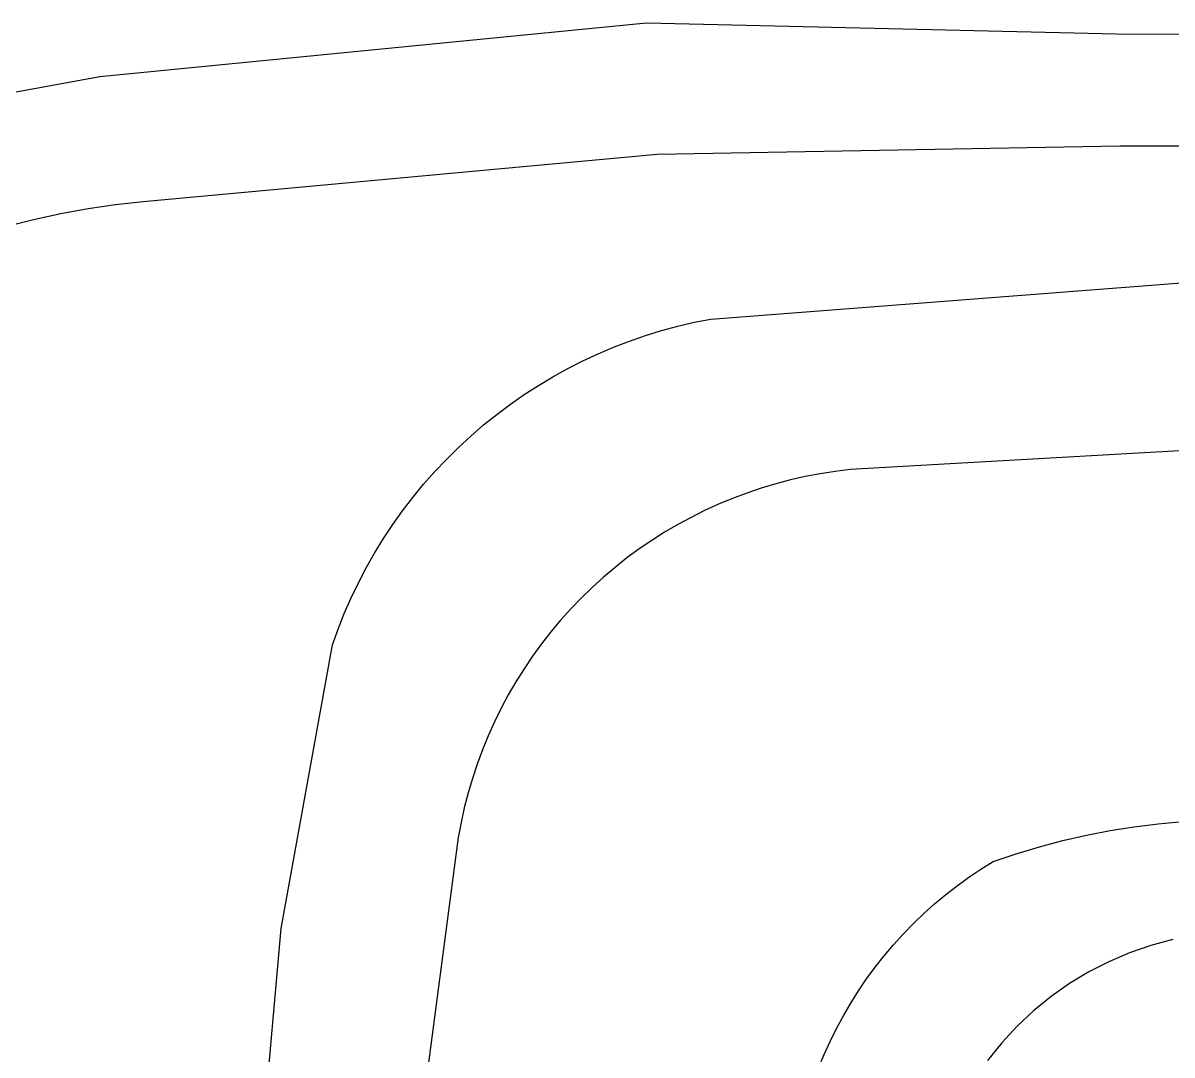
# Model space of a CAD drawing. Header units: millimetres. Extents: x 617751 to 636088, y 68402 to 77988.
# Drawn here: x 626879.68 to 626922.8, y 73586.13 to 73624.88 of the extents above; entities that cross this region are included whole.
import ezdxf

# ---------------------------------------------------------------- set-up
doc = ezdxf.new("R2010")
doc.units = ezdxf.units.MM
doc.header["$LTSCALE"] = 3
doc.header["$MEASUREMENT"] = 0
doc.layers.add('ALINHAMENTO PREDIAL', color=120, linetype='Continuous')

msp = doc.modelspace()

# ---------------------------------------------------------------- linework, layer by layer
at = {"layer": 'ALINHAMENTO PREDIAL'}
for points in [[(626875.174, 73621.515), (626882.566, 73622.873), (626903.084, 73624.877), (626920.719, 73624.471), (626959.174, 73624.331)], [(626875.174, 73621.515), (626882.566, 73622.873), (626903.084, 73624.877), (626920.719, 73624.471), (626959.174, 73624.331)], [(626875.174, 73621.515), (626882.566, 73622.873), (626903.084, 73624.877), (626920.719, 73624.471), (626959.174, 73624.331)], [(626875.174, 73621.515), (626882.566, 73622.873), (626903.084, 73624.877), (626920.719, 73624.471), (626959.174, 73624.331)], [(626875.174, 73621.515), (626882.566, 73622.873), (626903.084, 73624.877), (626920.719, 73624.471), (626959.174, 73624.331)], [(626875.174, 73621.515), (626882.566, 73622.873), (626903.084, 73624.877), (626920.719, 73624.471), (626959.174, 73624.331)], [(626875.174, 73621.515), (626882.566, 73622.873), (626903.084, 73624.877), (626920.719, 73624.471), (626959.174, 73624.331)], [(626875.174, 73621.515), (626882.566, 73622.873), (626903.084, 73624.877), (626920.719, 73624.471), (626959.174, 73624.331)], [(626955.629, 73620.25), (626920.844, 73620.25), (626903.483, 73619.94), (626884.195, 73618.159), (626883.158, 73618.044), (626882.126, 73617.894), (626881.099, 73617.71), (626880.08, 73617.49), (626879.068, 73617.235)], [(626955.629, 73620.25), (626920.844, 73620.25), (626903.483, 73619.94), (626884.195, 73618.159), (626883.158, 73618.044), (626882.126, 73617.894), (626881.099, 73617.71), (626880.08, 73617.49), (626879.068, 73617.235)], [(626955.629, 73620.25), (626920.844, 73620.25), (626903.483, 73619.94), (626884.195, 73618.159), (626883.158, 73618.044), (626882.126, 73617.894), (626881.099, 73617.71), (626880.08, 73617.49), (626879.068, 73617.235)], [(626955.629, 73620.25), (626920.844, 73620.25), (626903.483, 73619.94), (626884.195, 73618.159), (626883.158, 73618.044), (626882.126, 73617.894), (626881.099, 73617.71), (626880.08, 73617.49), (626879.068, 73617.235)], [(626955.629, 73620.25), (626920.844, 73620.25), (626903.483, 73619.94), (626884.195, 73618.159), (626883.158, 73618.044), (626882.126, 73617.894), (626881.099, 73617.71), (626880.08, 73617.49), (626879.068, 73617.235)], [(626955.629, 73620.25), (626920.844, 73620.25), (626903.483, 73619.94), (626884.195, 73618.159), (626883.158, 73618.044), (626882.126, 73617.894), (626881.099, 73617.71), (626880.08, 73617.49), (626879.068, 73617.235)], [(626955.629, 73620.25), (626920.844, 73620.25), (626903.483, 73619.94), (626884.195, 73618.159), (626883.158, 73618.044), (626882.126, 73617.894), (626881.099, 73617.71), (626880.08, 73617.49), (626879.068, 73617.235)], [(626955.629, 73620.25), (626920.844, 73620.25), (626903.483, 73619.94), (626884.195, 73618.159), (626883.158, 73618.044), (626882.126, 73617.894), (626881.099, 73617.71), (626880.08, 73617.49), (626879.068, 73617.235)], [(626887.026, 73564.438), (626889.366, 73590.875), (626891.291, 73601.523), (626891.506, 73602.12), (626891.74, 73602.709), (626891.995, 73603.29), (626892.27, 73603.862), (626892.564, 73604.424), (626892.877, 73604.976), (626893.209, 73605.517), (626893.559, 73606.046), (626893.927, 73606.562), (626894.313, 73607.066), (626894.716, 73607.556), (626895.135, 73608.032), (626895.571, 73608.493), (626896.022, 73608.939), (626896.488, 73609.369), (626896.968, 73609.783), (626897.463, 73610.181), (626897.971, 73610.561), (626898.492, 73610.923), (626899.024, 73611.268), (626899.569, 73611.593), (626900.124, 73611.9), (626900.689, 73612.188), (626901.264, 73612.456), (626901.848, 73612.705), (626902.44, 73612.933), (626903.039, 73613.14), (626903.645, 73613.327), (626904.257, 73613.493), (626904.875, 73613.638), (626905.497, 73613.762), (626938.891, 73616.331)], [(626887.026, 73564.438), (626889.366, 73590.875), (626891.291, 73601.523), (626891.506, 73602.12), (626891.74, 73602.709), (626891.995, 73603.29), (626892.27, 73603.862), (626892.564, 73604.424), (626892.877, 73604.976), (626893.209, 73605.517), (626893.559, 73606.046), (626893.927, 73606.562), (626894.313, 73607.066), (626894.716, 73607.556), (626895.135, 73608.032), (626895.571, 73608.493), (626896.022, 73608.939), (626896.488, 73609.369), (626896.968, 73609.783), (626897.463, 73610.181), (626897.971, 73610.561), (626898.492, 73610.923), (626899.024, 73611.268), (626899.569, 73611.593), (626900.124, 73611.9), (626900.689, 73612.188), (626901.264, 73612.456), (626901.848, 73612.705), (626902.44, 73612.933), (626903.039, 73613.14), (626903.645, 73613.327), (626904.257, 73613.493), (626904.875, 73613.638), (626905.497, 73613.762), (626938.891, 73616.331)], [(626887.026, 73564.438), (626889.366, 73590.875), (626891.291, 73601.523), (626891.506, 73602.12), (626891.74, 73602.709), (626891.995, 73603.29), (626892.27, 73603.862), (626892.564, 73604.424), (626892.877, 73604.976), (626893.209, 73605.517), (626893.559, 73606.046), (626893.927, 73606.562), (626894.313, 73607.066), (626894.716, 73607.556), (626895.135, 73608.032), (626895.571, 73608.493), (626896.022, 73608.939), (626896.488, 73609.369), (626896.968, 73609.783), (626897.463, 73610.181), (626897.971, 73610.561), (626898.492, 73610.923), (626899.024, 73611.268), (626899.569, 73611.593), (626900.124, 73611.9), (626900.689, 73612.188), (626901.264, 73612.456), (626901.848, 73612.705), (626902.44, 73612.933), (626903.039, 73613.14), (626903.645, 73613.327), (626904.257, 73613.493), (626904.875, 73613.638), (626905.497, 73613.762), (626938.891, 73616.331)], [(626887.026, 73564.438), (626889.366, 73590.875), (626891.291, 73601.523), (626891.506, 73602.12), (626891.74, 73602.709), (626891.995, 73603.29), (626892.27, 73603.862), (626892.564, 73604.424), (626892.877, 73604.976), (626893.209, 73605.517), (626893.559, 73606.046), (626893.927, 73606.562), (626894.313, 73607.066), (626894.716, 73607.556), (626895.135, 73608.032), (626895.571, 73608.493), (626896.022, 73608.939), (626896.488, 73609.369), (626896.968, 73609.783), (626897.463, 73610.181), (626897.971, 73610.561), (626898.492, 73610.923), (626899.024, 73611.268), (626899.569, 73611.593), (626900.124, 73611.9), (626900.689, 73612.188), (626901.264, 73612.456), (626901.848, 73612.705), (626902.44, 73612.933), (626903.039, 73613.14), (626903.645, 73613.327), (626904.257, 73613.493), (626904.875, 73613.638), (626905.497, 73613.762), (626938.891, 73616.331)], [(626887.026, 73564.438), (626889.366, 73590.875), (626891.291, 73601.523), (626891.506, 73602.12), (626891.74, 73602.709), (626891.995, 73603.29), (626892.27, 73603.862), (626892.564, 73604.424), (626892.877, 73604.976), (626893.209, 73605.517), (626893.559, 73606.046), (626893.927, 73606.562), (626894.313, 73607.066), (626894.716, 73607.556), (626895.135, 73608.032), (626895.571, 73608.493), (626896.022, 73608.939), (626896.488, 73609.369), (626896.968, 73609.783), (626897.463, 73610.181), (626897.971, 73610.561), (626898.492, 73610.923), (626899.024, 73611.268), (626899.569, 73611.593), (626900.124, 73611.9), (626900.689, 73612.188), (626901.264, 73612.456), (626901.848, 73612.705), (626902.44, 73612.933), (626903.039, 73613.14), (626903.645, 73613.327), (626904.257, 73613.493), (626904.875, 73613.638), (626905.497, 73613.762), (626938.891, 73616.331)], [(626887.026, 73564.438), (626889.366, 73590.875), (626891.291, 73601.523), (626891.506, 73602.12), (626891.74, 73602.709), (626891.995, 73603.29), (626892.27, 73603.862), (626892.564, 73604.424), (626892.877, 73604.976), (626893.209, 73605.517), (626893.559, 73606.046), (626893.927, 73606.562), (626894.313, 73607.066), (626894.716, 73607.556), (626895.135, 73608.032), (626895.571, 73608.493), (626896.022, 73608.939), (626896.488, 73609.369), (626896.968, 73609.783), (626897.463, 73610.181), (626897.971, 73610.561), (626898.492, 73610.923), (626899.024, 73611.268), (626899.569, 73611.593), (626900.124, 73611.9), (626900.689, 73612.188), (626901.264, 73612.456), (626901.848, 73612.705), (626902.44, 73612.933), (626903.039, 73613.14), (626903.645, 73613.327), (626904.257, 73613.493), (626904.875, 73613.638), (626905.497, 73613.762), (626938.891, 73616.331)], [(626887.026, 73564.438), (626889.366, 73590.875), (626891.291, 73601.523), (626891.506, 73602.12), (626891.74, 73602.709), (626891.995, 73603.29), (626892.27, 73603.862), (626892.564, 73604.424), (626892.877, 73604.976), (626893.209, 73605.517), (626893.559, 73606.046), (626893.927, 73606.562), (626894.313, 73607.066), (626894.716, 73607.556), (626895.135, 73608.032), (626895.571, 73608.493), (626896.022, 73608.939), (626896.488, 73609.369), (626896.968, 73609.783), (626897.463, 73610.181), (626897.971, 73610.561), (626898.492, 73610.923), (626899.024, 73611.268), (626899.569, 73611.593), (626900.124, 73611.9), (626900.689, 73612.188), (626901.264, 73612.456), (626901.848, 73612.705), (626902.44, 73612.933), (626903.039, 73613.14), (626903.645, 73613.327), (626904.257, 73613.493), (626904.875, 73613.638), (626905.497, 73613.762), (626938.891, 73616.331)], [(626887.026, 73564.438), (626889.366, 73590.875), (626891.291, 73601.523), (626891.506, 73602.12), (626891.74, 73602.709), (626891.995, 73603.29), (626892.27, 73603.862), (626892.564, 73604.424), (626892.877, 73604.976), (626893.209, 73605.517), (626893.559, 73606.046), (626893.927, 73606.562), (626894.313, 73607.066), (626894.716, 73607.556), (626895.135, 73608.032), (626895.571, 73608.493), (626896.022, 73608.939), (626896.488, 73609.369), (626896.968, 73609.783), (626897.463, 73610.181), (626897.971, 73610.561), (626898.492, 73610.923), (626899.024, 73611.268), (626899.569, 73611.593), (626900.124, 73611.9), (626900.689, 73612.188), (626901.264, 73612.456), (626901.848, 73612.705), (626902.44, 73612.933), (626903.039, 73613.14), (626903.645, 73613.327), (626904.257, 73613.493), (626904.875, 73613.638), (626905.497, 73613.762), (626938.891, 73616.331)], [(626943.421, 73609.963), (626910.728, 73608.107), (626910.162, 73608.039), (626909.598, 73607.951), (626909.037, 73607.844), (626908.481, 73607.718), (626907.929, 73607.573), (626907.383, 73607.409), (626906.842, 73607.227), (626906.309, 73607.026), (626905.782, 73606.807), (626905.263, 73606.57), (626904.752, 73606.315), (626904.251, 73606.043), (626903.759, 73605.754), (626903.277, 73605.449), (626902.806, 73605.127), (626902.347, 73604.789), (626901.899, 73604.435), (626901.464, 73604.067), (626901.041, 73603.683), (626900.632, 73603.286), (626900.237, 73602.874), (626899.856, 73602.45), (626899.49, 73602.012), (626899.139, 73601.563), (626898.803, 73601.101), (626898.484, 73600.628), (626898.181, 73600.145), (626897.895, 73599.652), (626897.626, 73599.149), (626897.374, 73598.637), (626897.14, 73598.116), (626896.924, 73597.588), (626896.726, 73597.053), (626896.547, 73596.512), (626896.386, 73595.965), (626896.244, 73595.412), (626896.121, 73594.855), (626896.017, 73594.294), (626893.837, 73577.759)], [(626943.421, 73609.963), (626910.728, 73608.107), (626910.162, 73608.039), (626909.598, 73607.951), (626909.037, 73607.844), (626908.481, 73607.718), (626907.929, 73607.573), (626907.383, 73607.409), (626906.842, 73607.227), (626906.309, 73607.026), (626905.782, 73606.807), (626905.263, 73606.57), (626904.752, 73606.315), (626904.251, 73606.043), (626903.759, 73605.754), (626903.277, 73605.449), (626902.806, 73605.127), (626902.347, 73604.789), (626901.899, 73604.435), (626901.464, 73604.067), (626901.041, 73603.683), (626900.632, 73603.286), (626900.237, 73602.874), (626899.856, 73602.45), (626899.49, 73602.012), (626899.139, 73601.563), (626898.803, 73601.101), (626898.484, 73600.628), (626898.181, 73600.145), (626897.895, 73599.652), (626897.626, 73599.149), (626897.374, 73598.637), (626897.14, 73598.116), (626896.924, 73597.588), (626896.726, 73597.053), (626896.547, 73596.512), (626896.386, 73595.965), (626896.244, 73595.412), (626896.121, 73594.855), (626896.017, 73594.294), (626893.837, 73577.759)], [(626943.421, 73609.963), (626910.728, 73608.107), (626910.162, 73608.039), (626909.598, 73607.951), (626909.037, 73607.844), (626908.481, 73607.718), (626907.929, 73607.573), (626907.383, 73607.409), (626906.842, 73607.227), (626906.309, 73607.026), (626905.782, 73606.807), (626905.263, 73606.57), (626904.752, 73606.315), (626904.251, 73606.043), (626903.759, 73605.754), (626903.277, 73605.449), (626902.806, 73605.127), (626902.347, 73604.789), (626901.899, 73604.435), (626901.464, 73604.067), (626901.041, 73603.683), (626900.632, 73603.286), (626900.237, 73602.874), (626899.856, 73602.45), (626899.49, 73602.012), (626899.139, 73601.563), (626898.803, 73601.101), (626898.484, 73600.628), (626898.181, 73600.145), (626897.895, 73599.652), (626897.626, 73599.149), (626897.374, 73598.637), (626897.14, 73598.116), (626896.924, 73597.588), (626896.726, 73597.053), (626896.547, 73596.512), (626896.386, 73595.965), (626896.244, 73595.412), (626896.121, 73594.855), (626896.017, 73594.294), (626893.837, 73577.759)], [(626943.421, 73609.963), (626910.728, 73608.107), (626910.162, 73608.039), (626909.598, 73607.951), (626909.037, 73607.844), (626908.481, 73607.718), (626907.929, 73607.573), (626907.383, 73607.409), (626906.842, 73607.227), (626906.309, 73607.026), (626905.782, 73606.807), (626905.263, 73606.57), (626904.752, 73606.315), (626904.251, 73606.043), (626903.759, 73605.754), (626903.277, 73605.449), (626902.806, 73605.127), (626902.347, 73604.789), (626901.899, 73604.435), (626901.464, 73604.067), (626901.041, 73603.683), (626900.632, 73603.286), (626900.237, 73602.874), (626899.856, 73602.45), (626899.49, 73602.012), (626899.139, 73601.563), (626898.803, 73601.101), (626898.484, 73600.628), (626898.181, 73600.145), (626897.895, 73599.652), (626897.626, 73599.149), (626897.374, 73598.637), (626897.14, 73598.116), (626896.924, 73597.588), (626896.726, 73597.053), (626896.547, 73596.512), (626896.386, 73595.965), (626896.244, 73595.412), (626896.121, 73594.855), (626896.017, 73594.294), (626893.837, 73577.759)], [(626943.421, 73609.963), (626910.728, 73608.107), (626910.162, 73608.039), (626909.598, 73607.951), (626909.037, 73607.844), (626908.481, 73607.718), (626907.929, 73607.573), (626907.383, 73607.409), (626906.842, 73607.227), (626906.309, 73607.026), (626905.782, 73606.807), (626905.263, 73606.57), (626904.752, 73606.315), (626904.251, 73606.043), (626903.759, 73605.754), (626903.277, 73605.449), (626902.806, 73605.127), (626902.347, 73604.789), (626901.899, 73604.435), (626901.464, 73604.067), (626901.041, 73603.683), (626900.632, 73603.286), (626900.237, 73602.874), (626899.856, 73602.45), (626899.49, 73602.012), (626899.139, 73601.563), (626898.803, 73601.101), (626898.484, 73600.628), (626898.181, 73600.145), (626897.895, 73599.652), (626897.626, 73599.149), (626897.374, 73598.637), (626897.14, 73598.116), (626896.924, 73597.588), (626896.726, 73597.053), (626896.547, 73596.512), (626896.386, 73595.965), (626896.244, 73595.412), (626896.121, 73594.855), (626896.017, 73594.294), (626893.837, 73577.759)], [(626943.421, 73609.963), (626910.728, 73608.107), (626910.162, 73608.039), (626909.598, 73607.951), (626909.037, 73607.844), (626908.481, 73607.718), (626907.929, 73607.573), (626907.383, 73607.409), (626906.842, 73607.227), (626906.309, 73607.026), (626905.782, 73606.807), (626905.263, 73606.57), (626904.752, 73606.315), (626904.251, 73606.043), (626903.759, 73605.754), (626903.277, 73605.449), (626902.806, 73605.127), (626902.347, 73604.789), (626901.899, 73604.435), (626901.464, 73604.067), (626901.041, 73603.683), (626900.632, 73603.286), (626900.237, 73602.874), (626899.856, 73602.45), (626899.49, 73602.012), (626899.139, 73601.563), (626898.803, 73601.101), (626898.484, 73600.628), (626898.181, 73600.145), (626897.895, 73599.652), (626897.626, 73599.149), (626897.374, 73598.637), (626897.14, 73598.116), (626896.924, 73597.588), (626896.726, 73597.053), (626896.547, 73596.512), (626896.386, 73595.965), (626896.244, 73595.412), (626896.121, 73594.855), (626896.017, 73594.294), (626893.837, 73577.759)], [(626943.421, 73609.963), (626910.728, 73608.107), (626910.162, 73608.039), (626909.598, 73607.951), (626909.037, 73607.844), (626908.481, 73607.718), (626907.929, 73607.573), (626907.383, 73607.409), (626906.842, 73607.227), (626906.309, 73607.026), (626905.782, 73606.807), (626905.263, 73606.57), (626904.752, 73606.315), (626904.251, 73606.043), (626903.759, 73605.754), (626903.277, 73605.449), (626902.806, 73605.127), (626902.347, 73604.789), (626901.899, 73604.435), (626901.464, 73604.067), (626901.041, 73603.683), (626900.632, 73603.286), (626900.237, 73602.874), (626899.856, 73602.45), (626899.49, 73602.012), (626899.139, 73601.563), (626898.803, 73601.101), (626898.484, 73600.628), (626898.181, 73600.145), (626897.895, 73599.652), (626897.626, 73599.149), (626897.374, 73598.637), (626897.14, 73598.116), (626896.924, 73597.588), (626896.726, 73597.053), (626896.547, 73596.512), (626896.386, 73595.965), (626896.244, 73595.412), (626896.121, 73594.855), (626896.017, 73594.294), (626893.837, 73577.759)], [(626943.421, 73609.963), (626910.728, 73608.107), (626910.162, 73608.039), (626909.598, 73607.951), (626909.037, 73607.844), (626908.481, 73607.718), (626907.929, 73607.573), (626907.383, 73607.409), (626906.842, 73607.227), (626906.309, 73607.026), (626905.782, 73606.807), (626905.263, 73606.57), (626904.752, 73606.315), (626904.251, 73606.043), (626903.759, 73605.754), (626903.277, 73605.449), (626902.806, 73605.127), (626902.347, 73604.789), (626901.899, 73604.435), (626901.464, 73604.067), (626901.041, 73603.683), (626900.632, 73603.286), (626900.237, 73602.874), (626899.856, 73602.45), (626899.49, 73602.012), (626899.139, 73601.563), (626898.803, 73601.101), (626898.484, 73600.628), (626898.181, 73600.145), (626897.895, 73599.652), (626897.626, 73599.149), (626897.374, 73598.637), (626897.14, 73598.116), (626896.924, 73597.588), (626896.726, 73597.053), (626896.547, 73596.512), (626896.386, 73595.965), (626896.244, 73595.412), (626896.121, 73594.855), (626896.017, 73594.294), (626893.837, 73577.759)], [(626909.54, 73585.64), (626909.747, 73586.143), (626909.972, 73586.638), (626910.214, 73587.126), (626910.472, 73587.604), (626910.747, 73588.074), (626911.037, 73588.534), (626911.344, 73588.984), (626911.665, 73589.422), (626912.002, 73589.85), (626912.353, 73590.266), (626912.718, 73590.669), (626913.097, 73591.059), (626913.49, 73591.436), (626913.894, 73591.8), (626914.312, 73592.149), (626914.741, 73592.483), (626915.181, 73592.803), (626915.632, 73593.107), (626916.094, 73593.395), (626916.956, 73593.685), (626917.827, 73593.946), (626918.706, 73594.177), (626919.593, 73594.38), (626920.486, 73594.552), (626921.384, 73594.695), (626922.286, 73594.807), (626923.192, 73594.89)], [(626909.54, 73585.64), (626909.747, 73586.143), (626909.972, 73586.638), (626910.214, 73587.126), (626910.472, 73587.604), (626910.747, 73588.074), (626911.037, 73588.534), (626911.344, 73588.984), (626911.665, 73589.422), (626912.002, 73589.85), (626912.353, 73590.266), (626912.718, 73590.669), (626913.097, 73591.059), (626913.49, 73591.436), (626913.894, 73591.8), (626914.312, 73592.149), (626914.741, 73592.483), (626915.181, 73592.803), (626915.632, 73593.107), (626916.094, 73593.395), (626916.956, 73593.685), (626917.827, 73593.946), (626918.706, 73594.177), (626919.593, 73594.38), (626920.486, 73594.552), (626921.384, 73594.695), (626922.286, 73594.807), (626923.192, 73594.89)], [(626909.54, 73585.64), (626909.747, 73586.143), (626909.972, 73586.638), (626910.214, 73587.126), (626910.472, 73587.604), (626910.747, 73588.074), (626911.037, 73588.534), (626911.344, 73588.984), (626911.665, 73589.422), (626912.002, 73589.85), (626912.353, 73590.266), (626912.718, 73590.669), (626913.097, 73591.059), (626913.49, 73591.436), (626913.894, 73591.8), (626914.312, 73592.149), (626914.741, 73592.483), (626915.181, 73592.803), (626915.632, 73593.107), (626916.094, 73593.395), (626916.956, 73593.685), (626917.827, 73593.946), (626918.706, 73594.177), (626919.593, 73594.38), (626920.486, 73594.552), (626921.384, 73594.695), (626922.286, 73594.807), (626923.192, 73594.89)], [(626909.54, 73585.64), (626909.747, 73586.143), (626909.972, 73586.638), (626910.214, 73587.126), (626910.472, 73587.604), (626910.747, 73588.074), (626911.037, 73588.534), (626911.344, 73588.984), (626911.665, 73589.422), (626912.002, 73589.85), (626912.353, 73590.266), (626912.718, 73590.669), (626913.097, 73591.059), (626913.49, 73591.436), (626913.894, 73591.8), (626914.312, 73592.149), (626914.741, 73592.483), (626915.181, 73592.803), (626915.632, 73593.107), (626916.094, 73593.395), (626916.956, 73593.685), (626917.827, 73593.946), (626918.706, 73594.177), (626919.593, 73594.38), (626920.486, 73594.552), (626921.384, 73594.695), (626922.286, 73594.807), (626923.192, 73594.89)], [(626909.54, 73585.64), (626909.747, 73586.143), (626909.972, 73586.638), (626910.214, 73587.126), (626910.472, 73587.604), (626910.747, 73588.074), (626911.037, 73588.534), (626911.344, 73588.984), (626911.665, 73589.422), (626912.002, 73589.85), (626912.353, 73590.266), (626912.718, 73590.669), (626913.097, 73591.059), (626913.49, 73591.436), (626913.894, 73591.8), (626914.312, 73592.149), (626914.741, 73592.483), (626915.181, 73592.803), (626915.632, 73593.107), (626916.094, 73593.395), (626916.956, 73593.685), (626917.827, 73593.946), (626918.706, 73594.177), (626919.593, 73594.38), (626920.486, 73594.552), (626921.384, 73594.695), (626922.286, 73594.807), (626923.192, 73594.89)], [(626909.54, 73585.64), (626909.747, 73586.143), (626909.972, 73586.638), (626910.214, 73587.126), (626910.472, 73587.604), (626910.747, 73588.074), (626911.037, 73588.534), (626911.344, 73588.984), (626911.665, 73589.422), (626912.002, 73589.85), (626912.353, 73590.266), (626912.718, 73590.669), (626913.097, 73591.059), (626913.49, 73591.436), (626913.894, 73591.8), (626914.312, 73592.149), (626914.741, 73592.483), (626915.181, 73592.803), (626915.632, 73593.107), (626916.094, 73593.395), (626916.956, 73593.685), (626917.827, 73593.946), (626918.706, 73594.177), (626919.593, 73594.38), (626920.486, 73594.552), (626921.384, 73594.695), (626922.286, 73594.807), (626923.192, 73594.89)], [(626909.54, 73585.64), (626909.747, 73586.143), (626909.972, 73586.638), (626910.214, 73587.126), (626910.472, 73587.604), (626910.747, 73588.074), (626911.037, 73588.534), (626911.344, 73588.984), (626911.665, 73589.422), (626912.002, 73589.85), (626912.353, 73590.266), (626912.718, 73590.669), (626913.097, 73591.059), (626913.49, 73591.436), (626913.894, 73591.8), (626914.312, 73592.149), (626914.741, 73592.483), (626915.181, 73592.803), (626915.632, 73593.107), (626916.094, 73593.395), (626916.956, 73593.685), (626917.827, 73593.946), (626918.706, 73594.177), (626919.593, 73594.38), (626920.486, 73594.552), (626921.384, 73594.695), (626922.286, 73594.807), (626923.192, 73594.89)], [(626909.54, 73585.64), (626909.747, 73586.143), (626909.972, 73586.638), (626910.214, 73587.126), (626910.472, 73587.604), (626910.747, 73588.074), (626911.037, 73588.534), (626911.344, 73588.984), (626911.665, 73589.422), (626912.002, 73589.85), (626912.353, 73590.266), (626912.718, 73590.669), (626913.097, 73591.059), (626913.49, 73591.436), (626913.894, 73591.8), (626914.312, 73592.149), (626914.741, 73592.483), (626915.181, 73592.803), (626915.632, 73593.107), (626916.094, 73593.395), (626916.956, 73593.685), (626917.827, 73593.946), (626918.706, 73594.177), (626919.593, 73594.38), (626920.486, 73594.552), (626921.384, 73594.695), (626922.286, 73594.807), (626923.192, 73594.89)], [(626922.829, 73590.462), (626922.012, 73590.241), (626921.212, 73589.963), (626920.434, 73589.63), (626919.68, 73589.244), (626918.956, 73588.806), (626918.263, 73588.319), (626917.607, 73587.785), (626916.989, 73587.206), (626916.413, 73586.585), (626915.882, 73585.926)], [(626922.829, 73590.462), (626922.012, 73590.241), (626921.212, 73589.963), (626920.434, 73589.63), (626919.68, 73589.244), (626918.956, 73588.806), (626918.263, 73588.319), (626917.607, 73587.785), (626916.989, 73587.206), (626916.413, 73586.585), (626915.882, 73585.926)], [(626922.829, 73590.462), (626922.012, 73590.241), (626921.212, 73589.963), (626920.434, 73589.63), (626919.68, 73589.244), (626918.956, 73588.806), (626918.263, 73588.319), (626917.607, 73587.785), (626916.989, 73587.206), (626916.413, 73586.585), (626915.882, 73585.926)], [(626922.829, 73590.462), (626922.012, 73590.241), (626921.212, 73589.963), (626920.434, 73589.63), (626919.68, 73589.244), (626918.956, 73588.806), (626918.263, 73588.319), (626917.607, 73587.785), (626916.989, 73587.206), (626916.413, 73586.585), (626915.882, 73585.926)], [(626922.829, 73590.462), (626922.012, 73590.241), (626921.212, 73589.963), (626920.434, 73589.63), (626919.68, 73589.244), (626918.956, 73588.806), (626918.263, 73588.319), (626917.607, 73587.785), (626916.989, 73587.206), (626916.413, 73586.585), (626915.882, 73585.926)], [(626922.829, 73590.462), (626922.012, 73590.241), (626921.212, 73589.963), (626920.434, 73589.63), (626919.68, 73589.244), (626918.956, 73588.806), (626918.263, 73588.319), (626917.607, 73587.785), (626916.989, 73587.206), (626916.413, 73586.585), (626915.882, 73585.926)], [(626922.829, 73590.462), (626922.012, 73590.241), (626921.212, 73589.963), (626920.434, 73589.63), (626919.68, 73589.244), (626918.956, 73588.806), (626918.263, 73588.319), (626917.607, 73587.785), (626916.989, 73587.206), (626916.413, 73586.585), (626915.882, 73585.926)], [(626922.829, 73590.462), (626922.012, 73590.241), (626921.212, 73589.963), (626920.434, 73589.63), (626919.68, 73589.244), (626918.956, 73588.806), (626918.263, 73588.319), (626917.607, 73587.785), (626916.989, 73587.206), (626916.413, 73586.585), (626915.882, 73585.926)]]:
    msp.add_lwpolyline(points, dxfattribs=at)

doc.saveas('drawing.dxf')
